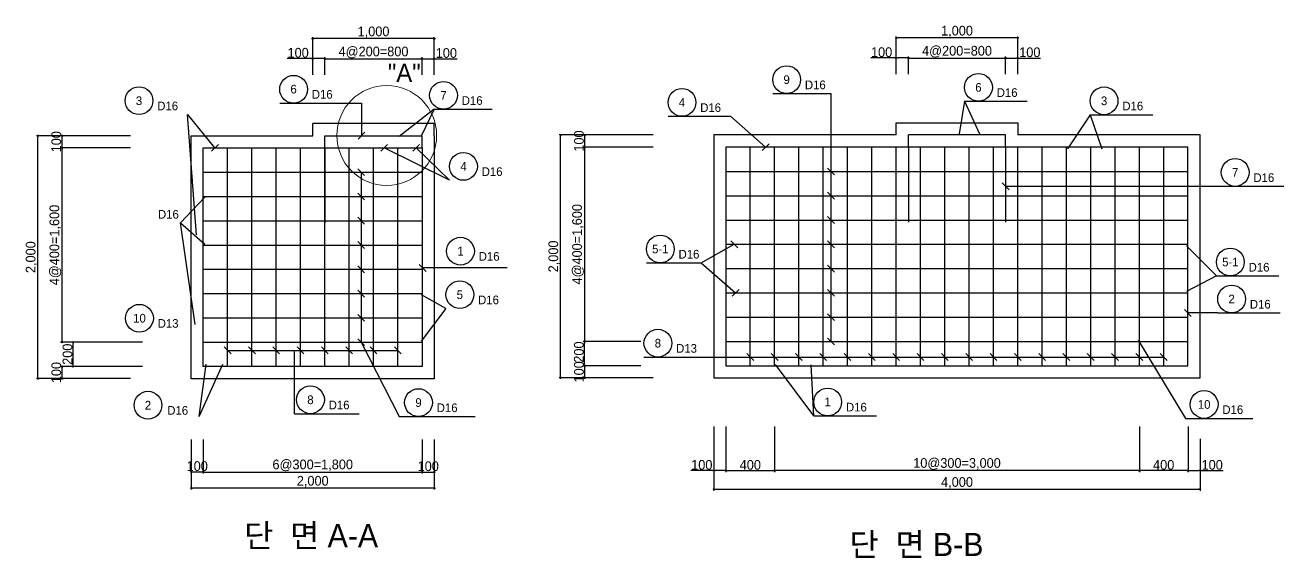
# Model space of a CAD drawing. Header units: millimetres. Extents: x 981 to 4484, y 155 to 1370.
# Drawn here: x 981 to 2016, y 277 to 716 of the extents above; entities that cross this region are included whole.
import ezdxf
from ezdxf.enums import TextEntityAlignment as Align

# ---------------------------------------------------------------- set-up
doc = ezdxf.new("R2010")
doc.units = ezdxf.units.MM
doc.layers.add('6', color=6, linetype='Continuous', lineweight=20)
doc.styles.add('GHS', font='')
doc.styles.get("Standard").update_dxf_attribs({"font": 'H2GTRE.TTF'})
doc.styles.add('T25', font='')
doc.styles.get('GHS').set_extended_font_data('Gulim')
doc.styles.get('T25').set_extended_font_data('Gulim')
doc.dimstyles.new('ISO-25', dxfattribs={"dimtxt": 2.5, "dimasz": 2.5, "dimexe": 1.25, "dimexo": 0.625, "dimtad": 1, "dimtxsty": 'Standard', "dimcen": 2.5, "dimadec": 0, "dimazin": 0, "dimtfac": 1, "dimtmove": 0, "dimatfit": 3, "dimfxl": 1, "dimarcsym": 0})

# ---------------------------------------------------------------- blocks, each defined once
blk = doc.blocks.new('_DotBlank')
at = {"color": 0, "linetype": 'ByBlock', "lineweight": -2}
blk.add_line((-0.5, 0), (-1, 0), dxfattribs=at)
blk.add_circle((0, 0), 0.5, dxfattribs=at)
blk = doc.blocks.new('*D33')
at = {"color": 4, "lineweight": -2, "transparency": 16777216}
for p, q in [((1067.1, 624.7), (989.8, 624.7)), ((991.1, 425.7), (991.1, 623.7)), ((1067.1, 424.7), (989.8, 424.7))]:
    blk.add_line(p, q, dxfattribs=at)
at = {"layer": 'Defpoints', "color": 0, "transparency": 16777216}
for p in [(991.1, 624.7), (1117.1, 624.7), (1117.1, 424.7)]:
    blk.add_point(p, dxfattribs=at)
at = {"color": 4, "lineweight": -2, "transparency": 16777216}
for p, rotation in [((991.1, 624.7), 90), ((991.1, 424.7), 270)]:
    blk.add_blockref('_DotBlank', p, dxfattribs=dict(at, rotation=rotation))
at = {"color": 4, "transparency": 16777216, "insert": (985.8, 524.7), "char_height": 8, "attachment_point": 5, "rotation": 90, "style": 'T25'}
blk.add_mtext('2,000', dxfattribs=at)
blk = doc.blocks.new('*D15')
at = {"color": 4, "lineweight": -2, "transparency": 16777216}
for p, q in [((1067.1, 434.7), (1009.7, 434.7)), ((1067.1, 424.7), (1009.7, 424.7)), ((1010.9, 425.7), (1010.9, 433.7))]:
    blk.add_line(p, q, dxfattribs=at)
at = {"layer": 'Defpoints', "color": 0, "transparency": 16777216}
for p in [(1010.9, 434.7), (1117.1, 434.7), (1117.1, 424.7)]:
    blk.add_point(p, dxfattribs=at)
at = {"color": 4, "lineweight": -2, "transparency": 16777216}
for p, rotation in [((1010.9, 434.7), 90), ((1010.9, 424.7), 270)]:
    blk.add_blockref('_DotBlank', p, dxfattribs=dict(at, rotation=rotation))
at = {"color": 4, "transparency": 16777216, "insert": (1006.2, 429.7), "char_height": 8, "attachment_point": 5, "rotation": 90, "style": 'T25'}
blk.add_mtext('100', dxfattribs=at)
blk = doc.blocks.new('*D16')
at = {"color": 4, "lineweight": -2, "transparency": 16777216}
for p, q in [((1067.1, 614.7), (1009.7, 614.7)), ((1010.9, 455.7), (1010.9, 613.7)), ((1067.1, 454.7), (1009.7, 454.7))]:
    blk.add_line(p, q, dxfattribs=at)
at = {"layer": 'Defpoints', "color": 0, "transparency": 16777216}
for p in [(1010.9, 614.7), (1117.1, 614.7), (1117.1, 454.7)]:
    blk.add_point(p, dxfattribs=at)
at = {"color": 4, "lineweight": -2, "transparency": 16777216}
for p, rotation in [((1010.9, 614.7), 90), ((1010.9, 454.7), 270)]:
    blk.add_blockref('_DotBlank', p, dxfattribs=dict(at, rotation=rotation))
at = {"color": 4, "transparency": 16777216, "insert": (1005.4, 534.7), "char_height": 8, "attachment_point": 5, "rotation": 90, "style": 'T25'}
blk.add_mtext('4@400=1,600', dxfattribs=at)
blk = doc.blocks.new('*D34')
at = {"color": 4, "lineweight": -2, "transparency": 16777216}
for p, q in [((1067.1, 624.7), (1009.7, 624.7)), ((1010.9, 615.7), (1010.9, 623.7)), ((1067.1, 614.7), (1009.7, 614.7))]:
    blk.add_line(p, q, dxfattribs=at)
at = {"layer": 'Defpoints', "color": 0, "transparency": 16777216}
for p in [(1010.9, 624.7), (1117.1, 624.7), (1117.1, 614.7)]:
    blk.add_point(p, dxfattribs=at)
at = {"color": 4, "lineweight": -2, "transparency": 16777216}
for p, rotation in [((1010.9, 624.7), 90), ((1010.9, 614.7), 270)]:
    blk.add_blockref('_DotBlank', p, dxfattribs=dict(at, rotation=rotation))
at = {"color": 4, "transparency": 16777216, "insert": (1006.2, 619.7), "char_height": 8, "attachment_point": 5, "rotation": 90, "style": 'T25'}
blk.add_mtext('100', dxfattribs=at)
blk = doc.blocks.new('*D20')
at = {"color": 4, "lineweight": -2, "transparency": 16777216}
for p, q in [((1077.1, 454.7), (1018.9, 454.7)), ((1020.1, 435.7), (1020.1, 453.7)), ((1077.1, 434.7), (1018.9, 434.7))]:
    blk.add_line(p, q, dxfattribs=at)
at = {"layer": 'Defpoints', "color": 0, "transparency": 16777216}
for p in [(1020.1, 454.7), (1127.1, 454.7), (1127.1, 434.7)]:
    blk.add_point(p, dxfattribs=at)
at = {"color": 4, "lineweight": -2, "transparency": 16777216}
for p, rotation in [((1020.1, 454.7), 90), ((1020.1, 434.7), 270)]:
    blk.add_blockref('_DotBlank', p, dxfattribs=dict(at, rotation=rotation))
at = {"color": 4, "transparency": 16777216, "insert": (1015.4, 444.8), "char_height": 8, "attachment_point": 5, "rotation": 90, "style": 'T25'}
blk.add_mtext('200', dxfattribs=at)
blk = doc.blocks.new('*D21')
at = {"color": 4, "lineweight": -2, "transparency": 16777216}
for p, q in [((1117.1, 374.7), (1117.1, 333.4)), ((1317.1, 374.7), (1317.1, 333.4)), ((1316.1, 334.6), (1118.1, 334.6))]:
    blk.add_line(p, q, dxfattribs=at)
at = {"layer": 'Defpoints', "color": 0, "transparency": 16777216}
for p in [(1117.1, 424.7), (1317.1, 424.7), (1117.1, 334.6)]:
    blk.add_point(p, dxfattribs=at)
at = {"color": 4, "lineweight": -2, "transparency": 16777216, "rotation": 180}
blk.add_blockref('_DotBlank', (1117.1, 334.6), dxfattribs=at)
at = {"color": 4, "lineweight": -2, "transparency": 16777216}
blk.add_blockref('_DotBlank', (1317.1, 334.6), dxfattribs=at)
at = {"color": 4, "transparency": 16777216, "insert": (1217.1, 339.9), "char_height": 8, "attachment_point": 5, "style": 'T25'}
blk.add_mtext('2,000', dxfattribs=at)
blk = doc.blocks.new('*D22')
at = {"color": 4, "lineweight": -2, "transparency": 16777216}
for p, q in [((1117.1, 374.7), (1117.1, 346.7)), ((1127.1, 374.7), (1127.1, 346.7)), ((1118.1, 347.9), (1126.1, 347.9))]:
    blk.add_line(p, q, dxfattribs=at)
at = {"layer": 'Defpoints', "color": 0, "transparency": 16777216}
for p in [(1117.1, 424.7), (1127.1, 424.7), (1127.1, 347.9)]:
    blk.add_point(p, dxfattribs=at)
at = {"color": 4, "lineweight": -2, "transparency": 16777216, "rotation": 180}
blk.add_blockref('_DotBlank', (1117.1, 347.9), dxfattribs=at)
at = {"color": 4, "lineweight": -2, "transparency": 16777216}
blk.add_blockref('_DotBlank', (1127.1, 347.9), dxfattribs=at)
at = {"color": 4, "transparency": 16777216, "insert": (1122.1, 352.7), "char_height": 8, "attachment_point": 5, "style": 'T25'}
blk.add_mtext('100', dxfattribs=at)
blk = doc.blocks.new('*D23')
at = {"color": 4, "lineweight": -2, "transparency": 16777216}
for p, q in [((1307.1, 374.7), (1307.1, 346.6)), ((1317.1, 374.7), (1317.1, 346.6)), ((1308.1, 347.8), (1316.1, 347.8))]:
    blk.add_line(p, q, dxfattribs=at)
at = {"layer": 'Defpoints', "color": 0, "transparency": 16777216}
for p in [(1307.1, 424.7), (1317.1, 424.7), (1317.1, 347.8)]:
    blk.add_point(p, dxfattribs=at)
at = {"color": 4, "lineweight": -2, "transparency": 16777216, "rotation": 180}
blk.add_blockref('_DotBlank', (1307.1, 347.8), dxfattribs=at)
at = {"color": 4, "lineweight": -2, "transparency": 16777216}
blk.add_blockref('_DotBlank', (1317.1, 347.8), dxfattribs=at)
at = {"color": 4, "transparency": 16777216, "insert": (1312.1, 352.6), "char_height": 8, "attachment_point": 5, "style": 'T25'}
blk.add_mtext('100', dxfattribs=at)
blk = doc.blocks.new('*D4')
at = {"color": 4, "lineweight": -2, "transparency": 16777216}
for p, q in [((1127.1, 374.7), (1127.1, 346.6)), ((1307.1, 374.7), (1307.1, 346.6)), ((1128.1, 347.8), (1306.1, 347.8))]:
    blk.add_line(p, q, dxfattribs=at)
at = {"layer": 'Defpoints', "color": 0, "transparency": 16777216}
for p in [(1127.1, 424.7), (1307.1, 424.7), (1307.1, 347.8)]:
    blk.add_point(p, dxfattribs=at)
at = {"color": 4, "lineweight": -2, "transparency": 16777216, "rotation": 180}
blk.add_blockref('_DotBlank', (1127.1, 347.8), dxfattribs=at)
at = {"color": 4, "lineweight": -2, "transparency": 16777216}
blk.add_blockref('_DotBlank', (1307.1, 347.8), dxfattribs=at)
at = {"color": 4, "transparency": 16777216, "insert": (1217.1, 353.3), "char_height": 8, "attachment_point": 5, "style": 'T25'}
blk.add_mtext('6@300=1,800', dxfattribs=at)
blk = doc.blocks.new('*D24')
at = {"color": 4, "lineweight": -2, "transparency": 16777216}
for p, q in [((1217.1, 684.7), (1217.1, 705.9)), ((1316.1, 704.6), (1218.1, 704.6)), ((1317.1, 684.7), (1317.1, 705.9))]:
    blk.add_line(p, q, dxfattribs=at)
at = {"layer": 'Defpoints', "color": 0, "transparency": 16777216}
for p in [(1217.1, 704.6), (1217.1, 634.7), (1317.1, 634.7)]:
    blk.add_point(p, dxfattribs=at)
at = {"color": 4, "lineweight": -2, "transparency": 16777216, "rotation": 180}
blk.add_blockref('_DotBlank', (1217.1, 704.6), dxfattribs=at)
at = {"color": 4, "lineweight": -2, "transparency": 16777216}
blk.add_blockref('_DotBlank', (1317.1, 704.6), dxfattribs=at)
at = {"color": 4, "transparency": 16777216, "insert": (1267.1, 709.8), "char_height": 8, "attachment_point": 5, "style": 'T25'}
blk.add_mtext('1,000', dxfattribs=at)
blk = doc.blocks.new('*D25')
at = {"color": 4, "lineweight": -2, "transparency": 16777216}
for p, q in [((1217.1, 688.1), (1196.2, 688.1)), ((1217.1, 674.7), (1217.1, 689.4)), ((1226.1, 688.1), (1218.1, 688.1)), ((1227.1, 674.7), (1227.1, 689.4))]:
    blk.add_line(p, q, dxfattribs=at)
at = {"layer": 'Defpoints', "color": 0, "transparency": 16777216}
for p in [(1227.1, 688.1), (1217.1, 624.7), (1227.1, 624.7)]:
    blk.add_point(p, dxfattribs=at)
at = {"color": 4, "lineweight": -2, "transparency": 16777216, "rotation": 180}
blk.add_blockref('_DotBlank', (1217.1, 688.1), dxfattribs=at)
at = {"color": 4, "lineweight": -2, "transparency": 16777216}
blk.add_blockref('_DotBlank', (1227.1, 688.1), dxfattribs=at)
at = {"color": 4, "transparency": 16777216, "insert": (1205.1, 692.9), "char_height": 8, "attachment_point": 5, "style": 'T25'}
blk.add_mtext('100', dxfattribs=at)
blk = doc.blocks.new('*D26')
at = {"color": 4, "lineweight": -2, "transparency": 16777216}
for p, q in [((1227.1, 674.7), (1227.1, 689.2)), ((1228.1, 688), (1306.1, 688)), ((1307.1, 674.7), (1307.1, 689.2))]:
    blk.add_line(p, q, dxfattribs=at)
at = {"layer": 'Defpoints', "color": 0, "transparency": 16777216}
for p in [(1307.1, 688), (1227.1, 624.7), (1307.1, 624.7)]:
    blk.add_point(p, dxfattribs=at)
at = {"color": 4, "lineweight": -2, "transparency": 16777216, "rotation": 180}
blk.add_blockref('_DotBlank', (1227.1, 688), dxfattribs=at)
at = {"color": 4, "lineweight": -2, "transparency": 16777216}
blk.add_blockref('_DotBlank', (1307.1, 688), dxfattribs=at)
at = {"color": 4, "transparency": 16777216, "insert": (1267.1, 693.2), "char_height": 8, "attachment_point": 5, "style": 'T25'}
blk.add_mtext('4@200=800', dxfattribs=at)
blk = doc.blocks.new('*D27')
at = {"color": 4, "lineweight": -2, "transparency": 16777216}
for p, q in [((1307.1, 674.7), (1307.1, 689.2)), ((1308.1, 688), (1316.1, 688)), ((1317.1, 674.7), (1317.1, 689.2)), ((1317.1, 688), (1335.9, 688))]:
    blk.add_line(p, q, dxfattribs=at)
at = {"layer": 'Defpoints', "color": 0, "transparency": 16777216}
for p in [(1317.1, 688), (1307.1, 624.7), (1317.1, 624.7)]:
    blk.add_point(p, dxfattribs=at)
at = {"color": 4, "lineweight": -2, "transparency": 16777216, "rotation": 180}
blk.add_blockref('_DotBlank', (1307.1, 688), dxfattribs=at)
at = {"color": 4, "lineweight": -2, "transparency": 16777216}
blk.add_blockref('_DotBlank', (1317.1, 688), dxfattribs=at)
at = {"color": 4, "transparency": 16777216, "insert": (1327, 692.7), "char_height": 8, "attachment_point": 5, "style": 'T25'}
blk.add_mtext('100', dxfattribs=at)
blk = doc.blocks.new('*D5')
at = {"color": 4, "lineweight": -2, "transparency": 16777216}
for p, q in [((1697, 685.3), (1697, 706.4)), ((1796, 705.2), (1698, 705.2)), ((1797, 685.3), (1797, 706.4))]:
    blk.add_line(p, q, dxfattribs=at)
at = {"layer": 'Defpoints', "color": 0, "transparency": 16777216}
for p in [(1697, 705.2), (1697, 635.3), (1797, 635.3)]:
    blk.add_point(p, dxfattribs=at)
at = {"color": 4, "lineweight": -2, "transparency": 16777216, "rotation": 180}
blk.add_blockref('_DotBlank', (1697, 705.2), dxfattribs=at)
at = {"color": 4, "lineweight": -2, "transparency": 16777216}
blk.add_blockref('_DotBlank', (1797, 705.2), dxfattribs=at)
at = {"color": 4, "transparency": 16777216, "insert": (1747, 710.4), "char_height": 8, "attachment_point": 5, "style": 'T25'}
blk.add_mtext('1,000', dxfattribs=at)
blk = doc.blocks.new('*D6')
at = {"color": 4, "lineweight": -2, "transparency": 16777216}
for p, q in [((1697, 688.7), (1676.1, 688.7)), ((1697, 675.3), (1697, 690)), ((1706, 688.7), (1698, 688.7)), ((1707, 675.3), (1707, 690))]:
    blk.add_line(p, q, dxfattribs=at)
at = {"layer": 'Defpoints', "color": 0, "transparency": 16777216}
for p in [(1707, 688.7), (1697, 625.3), (1707, 625.3)]:
    blk.add_point(p, dxfattribs=at)
at = {"color": 4, "lineweight": -2, "transparency": 16777216, "rotation": 180}
blk.add_blockref('_DotBlank', (1697, 688.7), dxfattribs=at)
at = {"color": 4, "lineweight": -2, "transparency": 16777216}
blk.add_blockref('_DotBlank', (1707, 688.7), dxfattribs=at)
at = {"color": 4, "transparency": 16777216, "insert": (1685, 693.4), "char_height": 8, "attachment_point": 5, "style": 'T25'}
blk.add_mtext('100', dxfattribs=at)
blk = doc.blocks.new('*D7')
at = {"color": 4, "lineweight": -2, "transparency": 16777216}
for p, q in [((1707, 675.3), (1707, 689.8)), ((1708, 688.6), (1786, 688.6)), ((1787, 675.3), (1787, 689.8))]:
    blk.add_line(p, q, dxfattribs=at)
at = {"layer": 'Defpoints', "color": 0, "transparency": 16777216}
for p in [(1787, 688.6), (1707, 625.3), (1787, 625.3)]:
    blk.add_point(p, dxfattribs=at)
at = {"color": 4, "lineweight": -2, "transparency": 16777216, "rotation": 180}
blk.add_blockref('_DotBlank', (1707, 688.6), dxfattribs=at)
at = {"color": 4, "lineweight": -2, "transparency": 16777216}
blk.add_blockref('_DotBlank', (1787, 688.6), dxfattribs=at)
at = {"color": 4, "transparency": 16777216, "insert": (1747, 693.8), "char_height": 8, "attachment_point": 5, "style": 'T25'}
blk.add_mtext('4@200=800', dxfattribs=at)
blk = doc.blocks.new('*D8')
at = {"color": 4, "lineweight": -2, "transparency": 16777216}
for p, q in [((1787, 675.3), (1787, 689.8)), ((1788, 688.5), (1796, 688.5)), ((1797, 675.3), (1797, 689.8)), ((1797, 688.5), (1815.8, 688.5))]:
    blk.add_line(p, q, dxfattribs=at)
at = {"layer": 'Defpoints', "color": 0, "transparency": 16777216}
for p in [(1797, 688.5), (1787, 625.3), (1797, 625.3)]:
    blk.add_point(p, dxfattribs=at)
at = {"color": 4, "lineweight": -2, "transparency": 16777216, "rotation": 180}
blk.add_blockref('_DotBlank', (1787, 688.5), dxfattribs=at)
at = {"color": 4, "lineweight": -2, "transparency": 16777216}
blk.add_blockref('_DotBlank', (1797, 688.5), dxfattribs=at)
at = {"color": 4, "transparency": 16777216, "insert": (1806.9, 693.3), "char_height": 8, "attachment_point": 5, "style": 'T25'}
blk.add_mtext('100', dxfattribs=at)
blk = doc.blocks.new('*D28')
at = {"color": 4, "lineweight": -2, "transparency": 16777216}
for p, q in [((1547, 375.3), (1547, 332.4)), ((1947, 375.3), (1947, 332.4)), ((1548, 333.7), (1946, 333.7))]:
    blk.add_line(p, q, dxfattribs=at)
at = {"layer": 'Defpoints', "color": 0, "transparency": 16777216}
for p in [(1547, 425.3), (1947, 425.3), (1947, 333.7)]:
    blk.add_point(p, dxfattribs=at)
at = {"color": 4, "lineweight": -2, "transparency": 16777216, "rotation": 180}
blk.add_blockref('_DotBlank', (1547, 333.7), dxfattribs=at)
at = {"color": 4, "lineweight": -2, "transparency": 16777216}
blk.add_blockref('_DotBlank', (1947, 333.7), dxfattribs=at)
at = {"color": 4, "transparency": 16777216, "insert": (1747, 338.9), "char_height": 8, "attachment_point": 5, "style": 'T25'}
blk.add_mtext('4,000', dxfattribs=at)
blk = doc.blocks.new('*D29')
at = {"color": 4, "lineweight": -2, "transparency": 16777216}
for p, q in [((1547, 385.3), (1547, 347.7)), ((1557, 385.3), (1557, 347.7)), ((1547, 349), (1528.1, 349)), ((1556, 349), (1548, 349))]:
    blk.add_line(p, q, dxfattribs=at)
at = {"layer": 'Defpoints', "color": 0, "transparency": 16777216}
for p in [(1547, 435.3), (1557, 435.3), (1547, 349)]:
    blk.add_point(p, dxfattribs=at)
at = {"color": 4, "lineweight": -2, "transparency": 16777216, "rotation": 180}
blk.add_blockref('_DotBlank', (1547, 349), dxfattribs=at)
at = {"color": 4, "lineweight": -2, "transparency": 16777216}
blk.add_blockref('_DotBlank', (1557, 349), dxfattribs=at)
at = {"color": 4, "transparency": 16777216, "insert": (1537.1, 353.7), "char_height": 8, "attachment_point": 5, "style": 'T25'}
blk.add_mtext('100', dxfattribs=at)
blk = doc.blocks.new('*D30')
at = {"color": 4, "lineweight": -2, "transparency": 16777216}
for p, q in [((1937, 385.3), (1937, 347.7)), ((1947, 375.3), (1947, 347.7)), ((1938, 349), (1946, 349)), ((1947, 349), (1965.8, 349))]:
    blk.add_line(p, q, dxfattribs=at)
at = {"layer": 'Defpoints', "color": 0, "transparency": 16777216}
for p in [(1937, 435.3), (1947, 425.3), (1947, 349)]:
    blk.add_point(p, dxfattribs=at)
at = {"color": 4, "lineweight": -2, "transparency": 16777216, "rotation": 180}
blk.add_blockref('_DotBlank', (1937, 349), dxfattribs=at)
at = {"color": 4, "lineweight": -2, "transparency": 16777216}
blk.add_blockref('_DotBlank', (1947, 349), dxfattribs=at)
at = {"color": 4, "transparency": 16777216, "insert": (1956.9, 353.7), "char_height": 8, "attachment_point": 5, "style": 'T25'}
blk.add_mtext('100', dxfattribs=at)
blk = doc.blocks.new('*D31')
at = {"color": 4, "lineweight": -2, "transparency": 16777216}
for p, q in [((1557, 385.3), (1557, 347.7)), ((1597, 385.3), (1597, 347.7)), ((1558, 349), (1596, 349))]:
    blk.add_line(p, q, dxfattribs=at)
at = {"layer": 'Defpoints', "color": 0, "transparency": 16777216}
for p in [(1557, 435.3), (1597, 435.3), (1597, 349)]:
    blk.add_point(p, dxfattribs=at)
at = {"color": 4, "lineweight": -2, "transparency": 16777216, "rotation": 180}
blk.add_blockref('_DotBlank', (1557, 349), dxfattribs=at)
at = {"color": 4, "lineweight": -2, "transparency": 16777216}
blk.add_blockref('_DotBlank', (1597, 349), dxfattribs=at)
at = {"color": 4, "transparency": 16777216, "insert": (1577, 353.7), "char_height": 8, "attachment_point": 5, "style": 'T25'}
blk.add_mtext('400', dxfattribs=at)
blk = doc.blocks.new('*D32')
at = {"color": 4, "lineweight": -2, "transparency": 16777216}
for p, q in [((1897, 385.3), (1897, 347.7)), ((1937, 385.3), (1937, 347.7)), ((1936, 349), (1898, 349))]:
    blk.add_line(p, q, dxfattribs=at)
at = {"layer": 'Defpoints', "color": 0, "transparency": 16777216}
for p in [(1897, 435.3), (1937, 435.3), (1897, 349)]:
    blk.add_point(p, dxfattribs=at)
at = {"color": 4, "lineweight": -2, "transparency": 16777216, "rotation": 180}
blk.add_blockref('_DotBlank', (1897, 349), dxfattribs=at)
at = {"color": 4, "lineweight": -2, "transparency": 16777216}
blk.add_blockref('_DotBlank', (1937, 349), dxfattribs=at)
at = {"color": 4, "transparency": 16777216, "insert": (1917, 353.7), "char_height": 8, "attachment_point": 5, "style": 'T25'}
blk.add_mtext('400', dxfattribs=at)
blk = doc.blocks.new('*D9')
at = {"color": 4, "lineweight": -2, "transparency": 16777216}
for p, q in [((1597, 385.3), (1597, 347.7)), ((1897, 385.3), (1897, 347.7)), ((1896, 349), (1598, 349))]:
    blk.add_line(p, q, dxfattribs=at)
at = {"layer": 'Defpoints', "color": 0, "transparency": 16777216}
for p in [(1597, 435.3), (1897, 435.3), (1597, 349)]:
    blk.add_point(p, dxfattribs=at)
at = {"color": 4, "lineweight": -2, "transparency": 16777216, "rotation": 180}
blk.add_blockref('_DotBlank', (1597, 349), dxfattribs=at)
at = {"color": 4, "lineweight": -2, "transparency": 16777216}
blk.add_blockref('_DotBlank', (1897, 349), dxfattribs=at)
at = {"color": 4, "transparency": 16777216, "insert": (1747, 354.5), "char_height": 8, "attachment_point": 5, "style": 'T25'}
blk.add_mtext('10@300=3,000', dxfattribs=at)
blk = doc.blocks.new('*D10')
at = {"color": 4, "lineweight": -2, "transparency": 16777216}
for p, q in [((1497, 625.3), (1419.7, 625.3)), ((1420.9, 426.3), (1420.9, 624.3)), ((1497, 425.3), (1419.7, 425.3))]:
    blk.add_line(p, q, dxfattribs=at)
at = {"layer": 'Defpoints', "color": 0, "transparency": 16777216}
for p in [(1420.9, 625.3), (1547, 625.3), (1547, 425.3)]:
    blk.add_point(p, dxfattribs=at)
at = {"color": 4, "lineweight": -2, "transparency": 16777216}
for p, rotation in [((1420.9, 625.3), 90), ((1420.9, 425.3), 270)]:
    blk.add_blockref('_DotBlank', p, dxfattribs=dict(at, rotation=rotation))
at = {"color": 4, "transparency": 16777216, "insert": (1415.7, 525.3), "char_height": 8, "attachment_point": 5, "rotation": 90, "style": 'T25'}
blk.add_mtext('2,000', dxfattribs=at)
blk = doc.blocks.new('*D11')
at = {"color": 4, "lineweight": -2, "transparency": 16777216}
for p, q in [((1477, 435.3), (1439.5, 435.3)), ((1477, 425.3), (1439.5, 425.3)), ((1440.8, 426.3), (1440.8, 434.3))]:
    blk.add_line(p, q, dxfattribs=at)
at = {"layer": 'Defpoints', "color": 0, "transparency": 16777216}
for p in [(1440.8, 435.3), (1547, 435.3), (1547, 425.3)]:
    blk.add_point(p, dxfattribs=at)
at = {"color": 4, "lineweight": -2, "transparency": 16777216}
for p, rotation in [((1440.8, 435.3), 90), ((1440.8, 425.3), 270)]:
    blk.add_blockref('_DotBlank', p, dxfattribs=dict(at, rotation=rotation))
at = {"color": 4, "transparency": 16777216, "insert": (1436.1, 430.3), "char_height": 8, "attachment_point": 5, "rotation": 90, "style": 'T25'}
blk.add_mtext('100', dxfattribs=at)
blk = doc.blocks.new('*D12')
at = {"color": 4, "lineweight": -2, "transparency": 16777216}
for p, q in [((1477, 615.3), (1439.5, 615.3)), ((1440.8, 456.3), (1440.8, 614.3)), ((1477, 455.3), (1439.5, 455.3))]:
    blk.add_line(p, q, dxfattribs=at)
at = {"layer": 'Defpoints', "color": 0, "transparency": 16777216}
for p in [(1440.8, 615.3), (1547, 615.3), (1547, 455.3)]:
    blk.add_point(p, dxfattribs=at)
at = {"color": 4, "lineweight": -2, "transparency": 16777216}
for p, rotation in [((1440.8, 615.3), 90), ((1440.8, 455.3), 270)]:
    blk.add_blockref('_DotBlank', p, dxfattribs=dict(at, rotation=rotation))
at = {"color": 4, "transparency": 16777216, "insert": (1435.3, 535.3), "char_height": 8, "attachment_point": 5, "rotation": 90, "style": 'T25'}
blk.add_mtext('4@400=1,600', dxfattribs=at)
blk = doc.blocks.new('*D13')
at = {"color": 4, "lineweight": -2, "transparency": 16777216}
for p, q in [((1497, 625.3), (1439.5, 625.3)), ((1440.8, 616.3), (1440.8, 624.3)), ((1497, 615.3), (1439.5, 615.3))]:
    blk.add_line(p, q, dxfattribs=at)
at = {"layer": 'Defpoints', "color": 0, "transparency": 16777216}
for p in [(1440.8, 625.3), (1547, 625.3), (1547, 615.3)]:
    blk.add_point(p, dxfattribs=at)
at = {"color": 4, "lineweight": -2, "transparency": 16777216}
for p, rotation in [((1440.8, 625.3), 90), ((1440.8, 615.3), 270)]:
    blk.add_blockref('_DotBlank', p, dxfattribs=dict(at, rotation=rotation))
at = {"color": 4, "transparency": 16777216, "insert": (1436.1, 620.3), "char_height": 8, "attachment_point": 5, "rotation": 90, "style": 'T25'}
blk.add_mtext('100', dxfattribs=at)
blk = doc.blocks.new('*D14')
at = {"color": 4, "lineweight": -2, "transparency": 16777216}
for p, q in [((1487, 455.3), (1439.5, 455.3)), ((1440.7, 436.3), (1440.7, 454.3)), ((1487, 435.3), (1439.5, 435.3))]:
    blk.add_line(p, q, dxfattribs=at)
at = {"layer": 'Defpoints', "color": 0, "transparency": 16777216}
for p in [(1440.7, 455.3), (1557, 455.3), (1557, 435.3)]:
    blk.add_point(p, dxfattribs=at)
at = {"color": 4, "lineweight": -2, "transparency": 16777216}
for p, rotation in [((1440.7, 455.3), 90), ((1440.7, 435.3), 270)]:
    blk.add_blockref('_DotBlank', p, dxfattribs=dict(at, rotation=rotation))
at = {"color": 4, "transparency": 16777216, "insert": (1436, 446.6), "char_height": 8, "attachment_point": 5, "rotation": 90, "style": 'T25'}
blk.add_mtext('200', dxfattribs=at)

msp = doc.modelspace()

# ---------------------------------------------------------------- linework, layer by layer
at = {"color": 4}
for p, q in [((1595.447, 659.371), (1643.366, 659.371)), ((1753.228, 653.019), (1748.773, 626.225)), ((1753.228, 653.019), (1804.675, 653.019)), ((1753.228, 653.019), (1765.615, 626.225)), ((1114.227, 642.033), (1136.363, 614.689)), ((1121.392, 543.206), (1114.227, 642.033)), ((1189.916, 651.472), (1257.239, 651.472)), ((1257.239, 651.555), (1257.239, 624.689)), ((1317.055, 646.477), (1288.128, 623.976)), ((1317.055, 646.477), (1306.22, 624.25)), ((1317.055, 646.477), (1364.668, 646.477)), ((1856.554, 641.966), (1837.936, 613.906)), ((1856.554, 641.966), (1866.028, 613.906)), ((1856.554, 641.966), (1908.001, 641.966)), ((1509.346, 640.636), (1560.792, 640.636)), ((1560.792, 640.636), (1589.607, 615.271)), ((1254.484, 621.933), (1260.088, 627.537)), ((1133.954, 611.887), (1139.558, 617.491)), ((1273.021, 611.929), (1278.625, 617.533)), ((1329.639, 587.958), (1275.777, 614.684)), ((1299.396, 611.929), (1305, 617.533)), ((1329.639, 587.958), (1302.155, 614.689)), ((1592.409, 618.073), (1586.805, 612.469)), ((1259.753, 591.887), (1254.149, 597.491)), ((1646.168, 592.469), (1640.564, 598.073)), ((1789.783, 580.196), (1784.179, 585.8)), ((2015.81, 582.998), (1786.981, 582.998)), ((1108.352, 552.851), (1128.408, 574.211)), ((1259.753, 571.887), (1254.149, 577.491)), ((1646.168, 572.469), (1640.564, 578.073)), ((1120.443, 469.139), (1108.352, 552.851)), ((1108.352, 552.851), (1128.405, 535.478)), ((1259.753, 551.887), (1254.149, 557.491)), ((1646.168, 552.469), (1640.564, 558.073)), ((1259.753, 531.887), (1254.149, 537.491)), ((1536.516, 520.085), (1563.856, 535.271)), ((1566.658, 532.469), (1561.054, 538.073)), ((1646.168, 532.469), (1640.564, 538.073)), ((1960.393, 509.272), (1935.892, 533.89)), ((1310.285, 512.923), (1304.681, 518.527)), ((1491.565, 520.085), (1536.516, 520.085)), ((1536.516, 520.085), (1564.954, 495.271)), ((1646.168, 512.469), (1640.564, 518.073)), ((1259.753, 511.887), (1254.149, 517.491)), ((1960.393, 509.272), (1935.791, 496.362)), ((1960.393, 509.272), (2011.84, 509.272)), ((1259.753, 491.887), (1254.149, 497.491)), ((1567.756, 498.073), (1562.152, 492.469)), ((1646.168, 492.469), (1640.564, 498.073)), ((1326.665, 482.374), (1306.545, 493.762)), ((1259.753, 471.887), (1254.149, 477.491)), ((1326.665, 482.374), (1306.193, 455.682)), ((1646.168, 472.469), (1640.564, 478.073)), ((1939.648, 475.91), (1934.044, 481.514)), ((1961.423, 478.811), (1936.981, 478.811)), ((1961.423, 478.811), (2012.87, 478.811)), ((1259.753, 451.887), (1254.149, 457.491)), ((1646.168, 452.469), (1640.564, 458.073)), ((1896.044, 456.364), (1935.028, 392.032)), ((1149.895, 445.155), (1144.291, 450.759)), ((1169.895, 445.155), (1164.291, 450.759)), ((1189.895, 445.155), (1184.291, 450.759)), ((1202.016, 395.878), (1202.016, 447.82)), ((1209.895, 445.155), (1204.291, 450.759)), ((1229.895, 445.155), (1224.291, 450.759)), ((1249.895, 445.155), (1244.291, 450.759)), ((1256.951, 454.689), (1288.067, 393.581)), ((1269.895, 445.155), (1264.291, 450.759)), ((1289.895, 445.155), (1284.291, 450.759)), ((1579.783, 439.67), (1574.179, 445.274)), ((1599.783, 439.67), (1594.179, 445.274)), ((1619.783, 439.67), (1614.179, 445.274)), ((1639.783, 439.67), (1634.179, 445.274)), ((1659.783, 439.67), (1654.179, 445.274)), ((1679.783, 439.67), (1674.179, 445.274)), ((1699.783, 439.67), (1694.179, 445.274)), ((1719.783, 439.67), (1714.179, 445.274)), ((1739.783, 439.67), (1734.179, 445.274)), ((1759.783, 439.67), (1754.179, 445.274)), ((1779.783, 439.67), (1774.179, 445.274)), ((1799.783, 439.67), (1794.179, 445.274)), ((1819.783, 439.67), (1814.179, 445.274)), ((1839.783, 439.67), (1834.179, 445.274)), ((1859.783, 439.67), (1854.179, 445.274)), ((1879.783, 439.67), (1874.179, 445.274)), ((1899.783, 439.67), (1894.179, 445.274)), ((1919.783, 439.67), (1914.179, 445.274)), ((1123.664, 393.485), (1129.571, 436.594)), ((1123.664, 393.485), (1143.086, 436.594)), ((1489.543, 442.472), (1916.981, 442.472)), ((1629.216, 394.094), (1597.657, 436.259)), ((1629.216, 394.094), (1627.031, 436.175)), ((1202.016, 395.878), (1255.39, 395.878)), ((1629.216, 394.094), (1680.663, 394.094)), ((1935.028, 392.032), (1990.264, 392.032))]:
    msp.add_line(p, q, dxfattribs=at)
for points in [[(1643.366, 659.371), (1643.366, 455.271)], [(1256.951, 594.689), (1256.951, 454.689)], [(1307.093, 516.116), (1377.139, 516.116)], [(1147.093, 447.957), (1287.093, 447.957)], [(1288.067, 393.581), (1350.794, 393.581)]]:
    msp.add_lwpolyline(points, dxfattribs=at)
for points in [[(1207.093, 624.689), (1217.093, 624.689), (1217.093, 634.689)], [(1217.093, 634.689), (1217.093, 634.689)], [(1317.093, 624.689), (1317.093, 634.689), (1217.093, 634.689), (1217.093, 634.689)], [(1696.981, 625.271), (1696.981, 635.271), (1796.981, 635.271), (1796.981, 625.271)], [(1117.093, 624.689), (1207.093, 624.689)], [(1317.093, 624.689), (1317.093, 424.689), (1117.093, 424.689), (1117.093, 624.689)], [(1227.093, 624.689), (1307.093, 624.689)], [(1227.093, 614.689), (1227.093, 624.689)], [(1307.093, 614.689), (1307.093, 624.689)], [(1546.981, 425.271), (1946.981, 425.271), (1946.981, 625.271), (1796.981, 625.271)], [(1696.981, 625.271), (1546.981, 625.271), (1546.981, 425.271)], [(1786.981, 625.271), (1706.981, 625.271)], [(1706.981, 615.271), (1706.981, 615.271), (1706.981, 625.271)], [(1796.981, 615.271), (1786.981, 615.271), (1786.981, 625.271)], [(1147.093, 434.689), (1147.093, 434.689), (1147.093, 614.689)], [(1167.093, 434.689), (1167.093, 614.689)], [(1187.093, 434.689), (1187.093, 614.689)], [(1207.093, 434.689), (1207.093, 614.689)], [(1227.093, 614.689), (1227.093, 553.005)], [(1227.093, 434.689), (1227.093, 614.689)], [(1247.093, 434.689), (1247.093, 614.689)], [(1267.093, 434.689), (1267.093, 614.689)], [(1287.093, 434.689), (1287.093, 614.689)], [(1576.981, 435.271), (1576.981, 615.271)], [(1596.981, 435.271), (1596.981, 615.271)], [(1616.981, 435.271), (1616.981, 615.271)], [(1636.981, 435.271), (1636.981, 615.271)], [(1656.981, 435.271), (1656.981, 615.271)], [(1676.981, 435.271), (1676.981, 615.271)], [(1696.981, 435.271), (1696.981, 615.271)], [(1706.981, 615.271), (1706.981, 553.587)], [(1716.981, 435.271), (1716.981, 615.271)], [(1736.981, 435.271), (1736.981, 615.271)], [(1756.981, 435.271), (1756.981, 615.271)], [(1776.981, 435.271), (1776.981, 615.271)], [(1786.981, 615.271), (1786.981, 553.587)], [(1796.981, 435.271), (1796.981, 615.271)], [(1816.981, 435.271), (1816.981, 615.271)], [(1836.981, 435.271), (1836.981, 615.271)], [(1856.981, 435.271), (1856.981, 615.271)], [(1876.981, 435.271), (1876.981, 615.271)], [(1896.981, 435.271), (1896.981, 615.271)], [(1916.981, 435.271), (1916.981, 615.271)], [(1127.093, 594.689), (1307.093, 594.689)], [(1556.981, 595.271), (1936.981, 595.271)], [(1127.093, 574.689), (1307.093, 574.689)], [(1556.981, 575.271), (1936.981, 575.271)], [(1127.093, 554.689), (1307.093, 554.689)], [(1556.981, 555.271), (1936.981, 555.271)], [(1127.093, 534.689), (1307.093, 534.689)], [(1556.981, 535.271), (1936.981, 535.271)], [(1127.093, 514.689), (1307.093, 514.689)], [(1556.981, 515.271), (1936.981, 515.271)], [(1127.093, 494.689), (1307.093, 494.689)], [(1556.981, 495.271), (1936.981, 495.271)], [(1127.093, 474.689), (1307.093, 474.689)], [(1556.981, 475.271), (1936.981, 475.271)], [(1127.093, 454.689), (1307.093, 454.689)], [(1556.981, 455.271), (1936.981, 455.271)]]:
    msp.add_lwpolyline(points)
for points in [[(1127.093, 614.689), (1307.093, 614.689), (1307.093, 434.689), (1127.093, 434.689)], [(1556.981, 435.271), (1936.981, 435.271), (1936.981, 615.271), (1556.981, 615.271)]]:
    msp.add_lwpolyline(points, close=True)
for centre in [(1201.349, 662.905), (1606.88, 670.804), (1764.661, 664.451), (1074.213, 653.466), (1324.653, 657.91), (1520.778, 652.069), (1867.986, 653.399), (1341.071, 599.391), (1975.796, 594.431), (1338.614, 529.638), (1502.971, 531.411), (1971.826, 520.705), (1338.097, 493.807), (1972.856, 490.244), (1074.574, 474.441), (1500.976, 453.904), (1081.587, 402.855), (1215.221, 407.311), (1304.084, 405.014), (1640.649, 405.527), (1950.25, 403.465)]:
    msp.add_circle(centre, 11.433, dxfattribs=at)
at = {"layer": '6', "ltscale": 20}
msp.add_circle((1277.937, 624.846), 41.061, dxfattribs=at)

# ---------------------------------------------------------------- texts
at = {"color": 6, "style": 'GHS'}
msp.add_text('"A"', height=15, dxfattribs=at).set_placement((1292.385, 676.353), align=Align.MIDDLE_CENTER)
for s, height, style, p in [('9', 7.145, 'T25', (1606.88, 670.804)), ('6', 7.145, 'T25', (1201.349, 662.987)), ('6', 7.145, 'T25', (1764.661, 664.451)), ('3', 7.145, 'T25', (1074.213, 653.466)), ('7', 7.145, 'T25', (1324.653, 657.91)), ('4', 7.145, 'T25', (1520.778, 652.069)), ('3', 7.145, 'T25', (1867.986, 653.399)), ('4', 7.145, 'T25', (1341.071, 599.391)), ('7', 7.145, 'T25', (1975.796, 594.431)), ('1', 7.145, 'T25', (1338.614, 529.638)), ('5-1', 7.1454, 'T25', (1502.971, 531.411)), ('5-1', 7.1454, 'T25', (1971.826, 520.705)), ('5', 7.145, 'T25', (1338.097, 493.807)), ('2', 7.145, 'T25', (1972.856, 490.244)), ('10', 7.1454, 'T25', (1074.574, 474.441)), ('8', 7.145, 'T25', (1500.976, 453.904)), ('2', 7.145, 'T25', (1081.587, 402.855)), ('8', 7.145, 'T25', (1215.221, 407.311)), ('9', 7.145, 'T25', (1304.084, 405.014)), ('1', 7.145, 'T25', (1640.649, 405.527)), ('10', 7.1454, 'T25', (1950.25, 403.465)), ('단  면 A-A', 19.0512, 'GHS', (1215.819, 295.513)), ('단  면 B-B', 19.0512, 'GHS', (1713.692, 288.242))]:
    msp.add_text(s, height=height, dxfattribs=dict(style=style)).set_placement(p, align=Align.MIDDLE_CENTER)
at = {"style": 'T25'}
for s, p in [('D16', (1621.885, 666.517)), ('D16', (1779.666, 660.164)), ('D16', (1089.218, 649.178)), ('D16', (1216.354, 658.7)), ('D16', (1339.659, 653.622)), ('D16', (1882.992, 649.111)), ('D16', (1535.784, 647.782)), ('D16', (1356.077, 595.104)), ('D16', (1990.801, 590.144)), ('D16', (1089.813, 559.996)), ('D16', (1353.62, 525.35)), ('D16', (1517.977, 527.124)), ('D16', (1986.831, 516.418)), ('D16', (1353.103, 489.52)), ('D16', (1987.861, 485.957)), ('D13', (1089.579, 470.154)), ('D13', (1515.981, 449.617)), ('D16', (1230.226, 403.023)), ('D16', (1319.089, 400.726)), ('D16', (1655.654, 401.24)), ('D16', (1097.463, 398.568)), ('D16', (1965.255, 399.178))]:
    msp.add_text(s, height=7.1454, dxfattribs=at).set_placement(p, align=Align.MIDDLE_LEFT)

# ---------------------------------------------------------------- dimensions: what is measured, and where the dimension line sits
for base, p1, p2, text, picture, middle in [((1217.093, 704.606), (1317.093, 634.689), (1217.093, 634.689), '1,000', '*D24', (1267.093, 709.833)), ((1696.981, 705.189), (1796.981, 635.271), (1696.981, 635.271), '1,000', '*D5', (1746.981, 710.416)), ((1307.093, 687.985), (1227.093, 624.689), (1307.093, 624.689), '4@200=800', '*D26', (1267.093, 693.212)), ((1317.093, 687.953), (1307.093, 624.689), (1317.093, 624.689), '100', '*D27', (1327.017, 692.69)), ((1786.981, 688.568), (1706.981, 625.271), (1786.981, 625.271), '4@200=800', '*D7', (1746.981, 693.794)), ((1796.981, 688.535), (1786.981, 625.271), (1796.981, 625.271), '100', '*D8', (1806.905, 693.272)), ((1546.981, 348.999), (1556.981, 435.271), (1546.981, 435.271), '100', '*D29', (1537.058, 353.735)), ((1596.981, 348.999), (1556.981, 435.271), (1596.981, 435.271), '400', '*D31', (1576.981, 353.73)), ((1596.981, 348.999), (1896.981, 435.271), (1596.981, 435.271), '10@300=3,000', '*D9', (1746.981, 354.476)), ((1896.981, 348.999), (1936.981, 435.271), (1896.981, 435.271), '400', '*D32', (1916.981, 353.73)), ((1946.981, 348.999), (1936.981, 435.271), (1946.981, 425.271), '100', '*D30', (1956.905, 353.735)), ((1117.093, 334.629), (1317.093, 424.689), (1117.093, 424.689), '2,000', '*D21', (1217.093, 339.85)), ((1307.093, 347.84), (1127.093, 424.689), (1307.093, 424.689), '6@300=1,800', '*D4', (1217.093, 353.317)), ((1946.981, 333.655), (1546.981, 425.271), (1946.981, 425.271), '4,000', '*D28', (1746.981, 338.881))]:
    dim = msp.add_linear_dim(base=base, p1=p1, p2=p2, text=text, dimstyle='ISO-25', override={"dimtxt": 8, "dimasz": 1, "dimexo": 50, "dimtxsty": 'T25', "dimblk1": 'DotBlank', "dimblk2": 'DotBlank', "dimsah": 1, "dimclrd": 4, "dimclre": 4, "dimclrt": 4, "dimfxl": 1.5})
    dim.commit()
    dim.dimension.update_dxf_attribs({"geometry": picture, "text_midpoint": middle})
for base, p1, p2, picture, middle in [((1227.093, 688.128), (1217.093, 624.689), (1227.093, 624.689), '*D25', (1205.146, 688.128)), ((1706.981, 688.711), (1696.981, 625.271), (1706.981, 625.271), '*D6', (1685.034, 688.711)), ((1127.093, 347.935), (1117.093, 424.689), (1127.093, 424.689), '*D22', (1122.093, 347.935)), ((1317.093, 347.84), (1307.093, 424.689), (1317.093, 424.689), '*D23', (1312.093, 347.84))]:
    dim = msp.add_linear_dim(base=base, p1=p1, p2=p2, text='100', dimstyle='ISO-25', override={"dimtxt": 8, "dimasz": 1, "dimexo": 50, "dimtxsty": 'T25', "dimblk1": 'DotBlank', "dimblk2": 'DotBlank', "dimsah": 1, "dimclrd": 4, "dimclre": 4, "dimclrt": 4, "dimfxl": 1.5})
    dim.commit()
    dim.dimension.update_dxf_attribs({"geometry": picture, "text_midpoint": middle, "dimtype": 160})
for base, p1, p2, text, override, picture, middle in [((991.059, 624.689), (1117.093, 424.689), (1117.093, 624.689), '2,000', {"dimtxt": 8, "dimasz": 1, "dimexo": 50, "dimtxsty": 'T25', "dimblk1": 'DotBlank', "dimblk2": 'DotBlank', "dimsah": 1, "dimclrd": 4, "dimclre": 4, "dimclrt": 4, "dimfxl": 1.5}, '*D33', (985.837, 524.689)), ((1420.947, 625.271), (1546.981, 425.271), (1546.981, 625.271), '2,000', {"dimtxt": 8, "dimasz": 1, "dimexo": 50, "dimtxsty": 'T25', "dimblk1": 'DotBlank', "dimblk2": 'DotBlank', "dimsah": 1, "dimclrd": 4, "dimclre": 4, "dimclrt": 4, "dimfxl": 1.5}, '*D10', (1415.726, 525.271)), ((1010.901, 614.689), (1117.093, 454.693), (1117.093, 614.689), '4@400=1,600', {"dimtxt": 8, "dimasz": 1, "dimexo": 50, "dimtxsty": 'T25', "dimblk1": 'DotBlank', "dimblk2": 'DotBlank', "dimsah": 1, "dimclrd": 4, "dimclre": 4, "dimclrt": 4, "dimfxl": 1.5}, '*D16', (1005.424, 534.691)), ((1440.789, 615.271), (1546.981, 455.276), (1546.981, 615.271), '4@400=1,600', {"dimtxt": 8, "dimasz": 1, "dimexo": 70, "dimtxsty": 'T25', "dimblk1": 'DotBlank', "dimblk2": 'DotBlank', "dimsah": 1, "dimclrd": 4, "dimclre": 4, "dimclrt": 4, "dimfxl": 1.5}, '*D12', (1435.312, 535.273))]:
    dim = msp.add_linear_dim(base=base, p1=p1, p2=p2, angle=90, text=text, dimstyle='ISO-25', override=override)
    dim.commit()
    dim.dimension.update_dxf_attribs({"geometry": picture, "text_midpoint": middle})
for base, p1, p2, text, override, picture, middle in [((1010.901, 624.689), (1117.093, 614.689), (1117.093, 624.689), '100', {"dimtxt": 8, "dimasz": 1, "dimexo": 50, "dimtxsty": 'T25', "dimblk1": 'DotBlank', "dimblk2": 'DotBlank', "dimsah": 1, "dimclrd": 4, "dimclre": 4, "dimclrt": 4, "dimfxl": 1.5}, '*D34', (1010.901, 619.689)), ((1440.789, 625.271), (1546.981, 615.271), (1546.981, 625.271), '100', {"dimtxt": 8, "dimasz": 1, "dimexo": 50, "dimtxsty": 'T25', "dimblk1": 'DotBlank', "dimblk2": 'DotBlank', "dimsah": 1, "dimclrd": 4, "dimclre": 4, "dimclrt": 4, "dimfxl": 1.5}, '*D13', (1440.789, 620.271)), ((1440.726, 455.271), (1556.981, 435.271), (1556.981, 455.271), '200', {"dimtxt": 8, "dimasz": 1, "dimexo": 70, "dimtxsty": 'T25', "dimblk1": 'DotBlank', "dimblk2": 'DotBlank', "dimsah": 1, "dimclrd": 4, "dimclre": 4, "dimclrt": 4, "dimfxl": 1.5}, '*D14', (1440.726, 446.647)), ((1020.129, 454.689), (1127.093, 434.689), (1127.093, 454.689), '200', {"dimtxt": 8, "dimasz": 1, "dimexo": 50, "dimtxsty": 'T25', "dimblk1": 'DotBlank', "dimblk2": 'DotBlank', "dimsah": 1, "dimclrd": 4, "dimclre": 4, "dimclrt": 4, "dimfxl": 1.5}, '*D20', (1020.129, 444.781)), ((1010.901, 434.689), (1117.093, 424.689), (1117.093, 434.689), '100', {"dimtxt": 8, "dimasz": 1, "dimexo": 50, "dimtxsty": 'T25', "dimblk1": 'DotBlank', "dimblk2": 'DotBlank', "dimsah": 1, "dimclrd": 4, "dimclre": 4, "dimclrt": 4, "dimfxl": 1.5}, '*D15', (1010.901, 429.689)), ((1440.789, 435.271), (1546.981, 425.271), (1546.981, 435.271), '100', {"dimtxt": 8, "dimasz": 1, "dimexo": 70, "dimtxsty": 'T25', "dimblk1": 'DotBlank', "dimblk2": 'DotBlank', "dimsah": 1, "dimclrd": 4, "dimclre": 4, "dimclrt": 4, "dimfxl": 1.5}, '*D11', (1440.789, 430.271))]:
    dim = msp.add_linear_dim(base=base, p1=p1, p2=p2, angle=90, text=text, dimstyle='ISO-25', override=override)
    dim.commit()
    dim.dimension.update_dxf_attribs({"geometry": picture, "text_midpoint": middle, "dimtype": 160})

doc.saveas('drawing.dxf')
